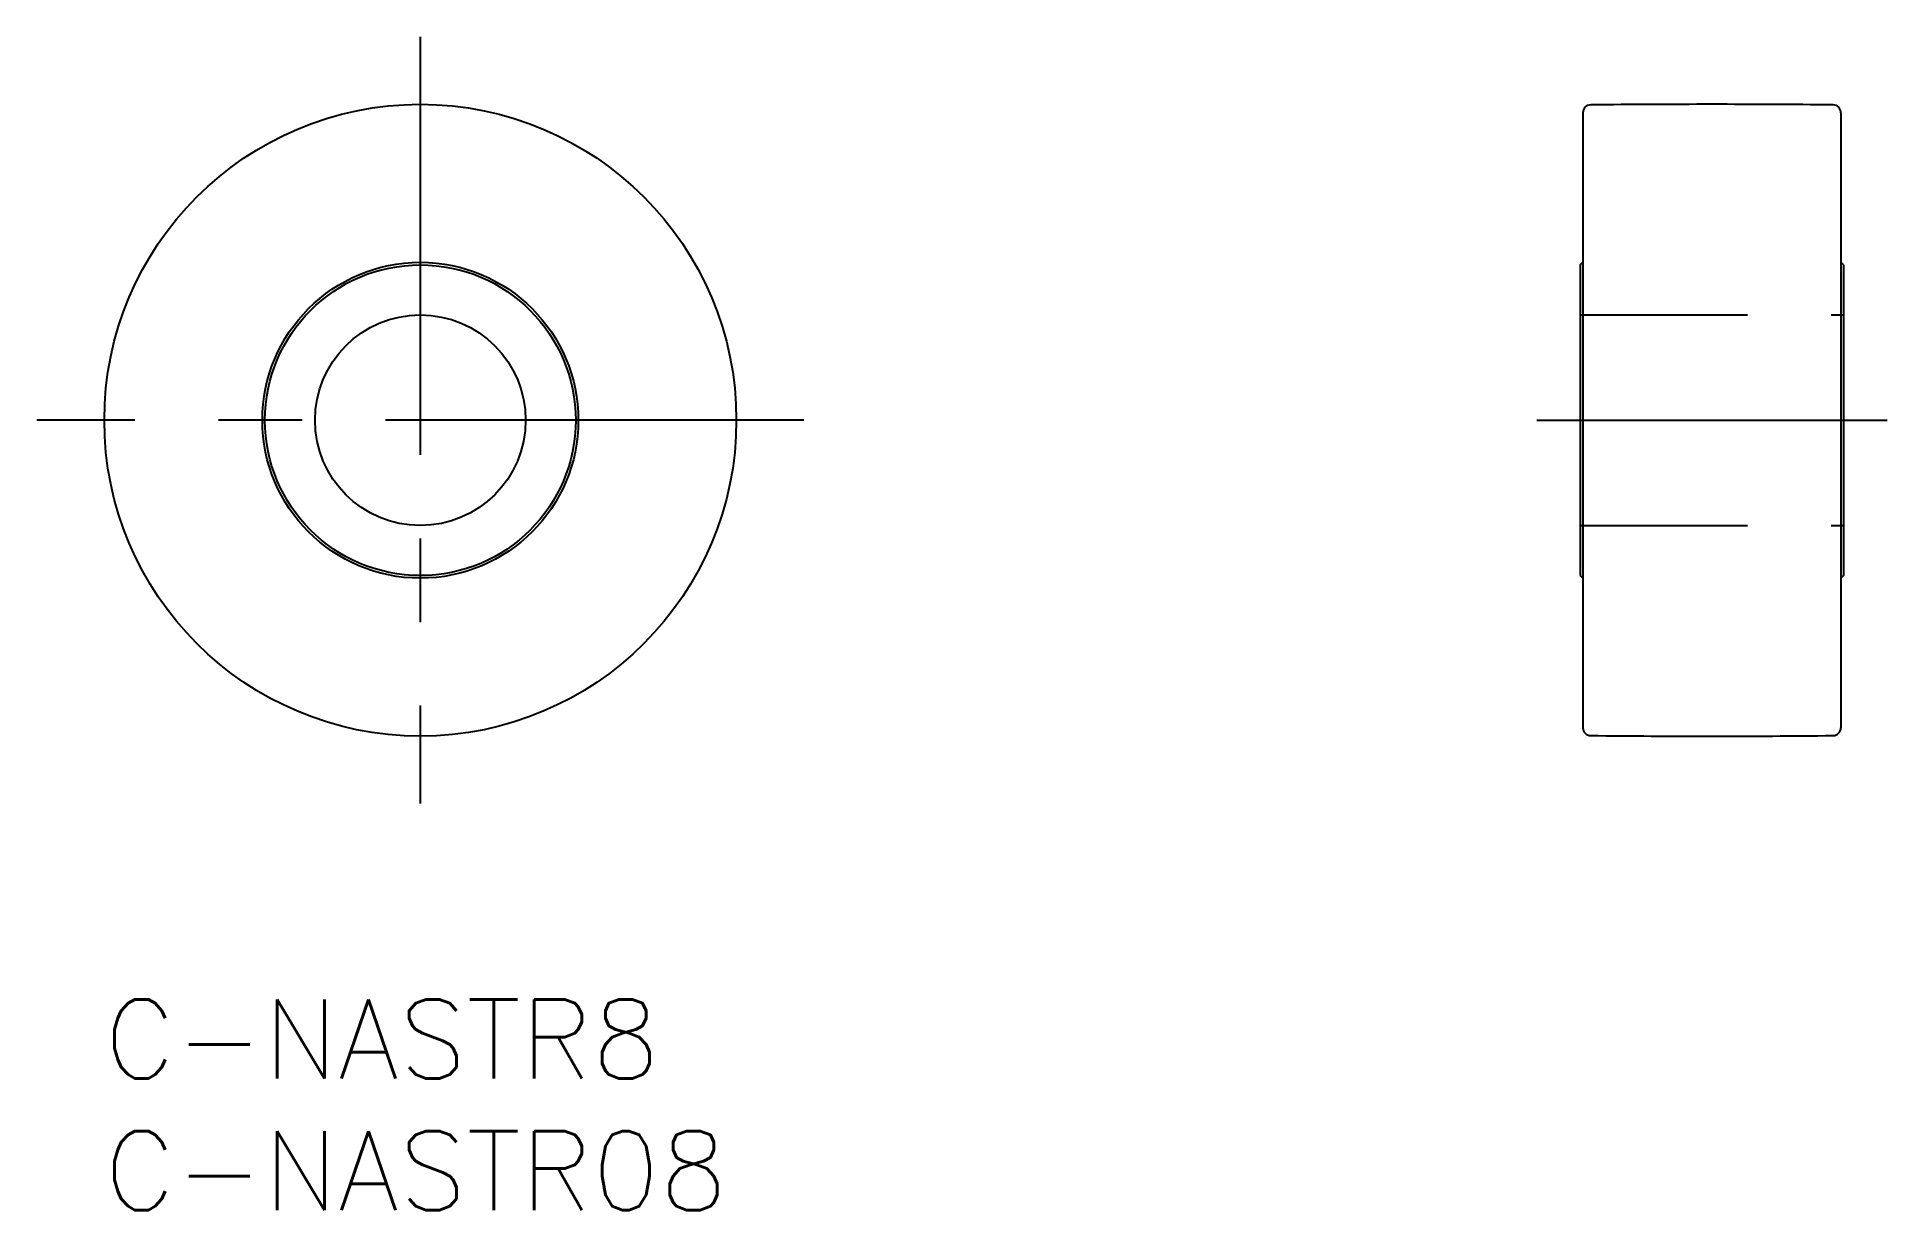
# Model space of a CAD drawing. Extents: x -2.6 to 67.7, y -8 to 36.6.
import ezdxf

# ---------------------------------------------------------------- set-up
doc = ezdxf.new("R2010")
doc.units = 0
doc.header["$LTSCALE"] = 0.5
doc.linetypes.add('CENTER', pattern=[50.8, 31.75, -6.35, 6.35, -6.35])
doc.linetypes.add('DASHED', pattern=[19.05, 12.7, -6.35])
for name, color, linetype in [('MSM_CENTER', 1, 'CENTER'), ('MSM_CONTINUOUS', 7, 'CONTINUOUS'), ('MSM_DASHED', 4, 'DASHED'), ('MSM_PART_NUMBER', 7, 'CONTINUOUS')]:
    doc.layers.add(name, color=color, linetype=linetype)
doc.styles.get("Standard").update_dxf_attribs({"font": 'txt.shx', "height": 3, "bigfont": 'bigfont.shx'})

# ---------------------------------------------------------------- blocks, each defined once
blk = doc.blocks.new('*U14')
at = {"layer": 'MSM_PART_NUMBER'}
blk.add_text('C-NASTR8', height=3, dxfattribs=at).set_placement((0, -3))
blk = doc.blocks.new('*U15')
at = {"layer": 'MSM_PART_NUMBER'}
blk.add_text('C-NASTR08', height=3, dxfattribs=at).set_placement((0, -8))

msp = doc.modelspace()

# ---------------------------------------------------------------- linework, layer by layer
at = {"layer": 'MSM_CENTER'}
for p, q in [((12, 36.558), (12, 7.442)), ((26.558, 22), (-2.558, 22)), ((54.4, 22), (67.699, 22))]:
    msp.add_line(p, q, dxfattribs=at)
at = {"layer": 'MSM_CONTINUOUS'}
for p, q in [((56.149, 33.679), (56.149, 10.321)), ((65.949, 33.679), (65.949, 10.321)), ((56.049, 27.9), (56.149, 28)), ((56.049, 27.9), (56.049, 16.1)), ((66.049, 27.9), (65.949, 28)), ((66.049, 27.9), (66.049, 16.1)), ((56.049, 16.1), (56.149, 16)), ((66.049, 16.1), (65.949, 16))]:
    msp.add_line(p, q, dxfattribs=at)
for radius in [12, 6, 5.9, 4]:
    msp.add_circle((12, 22), radius, dxfattribs=at)
for centre, radius, start, end in [((56.449, 33.679), 0.3, 90.52745, 180), ((61.049, -466), 500, 89.47255, 90.52745), ((65.649, 33.679), 0.3, 0, 89.47255), ((56.449, 10.321), 0.3, 180, 269.47255), ((61.049, 510), 500, 269.47255, 270.52745), ((65.649, 10.321), 0.3, 270.52745, 0)]:
    msp.add_arc(centre, radius, start, end, dxfattribs=at)
at = {"layer": 'MSM_DASHED'}
for p, q in [((56.049, 26), (66.049, 26)), ((56.049, 18), (66.049, 18))]:
    msp.add_line(p, q, dxfattribs=at)

# ---------------------------------------------------------------- block references
at = {"layer": 'MSM_CONTINUOUS'}
for name in ['*U14', '*U15']:
    msp.add_blockref(name, (0, 0), dxfattribs=at)

doc.saveas('drawing.dxf')
